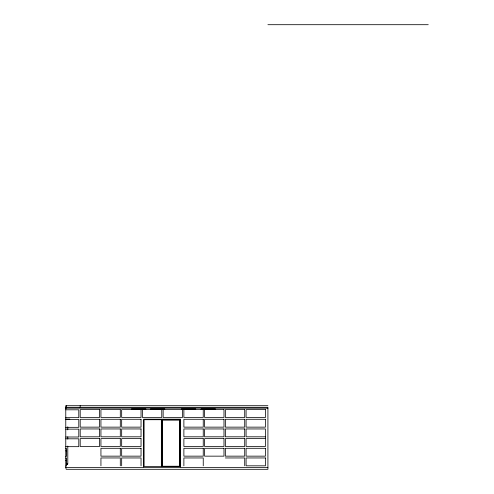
<?xml version="1.0" encoding="UTF-8"?>
<svg xmlns="http://www.w3.org/2000/svg" width="494" height="494" viewBox="0 0 494 494"><rect width="100%" height="100%" fill="white"/><g stroke="black" fill="none" stroke-linecap="round" stroke-linejoin="round"><path stroke-width="0.74" d="M67.764 464.212C65.313 465.947 68.289 462.149 67.295 464.212L67.295 463.743M267.915 24.7L428.249 24.7M267.915 405.698L65.77 405.698L65.77 467.54L66.196 469.3L267.915 469.3L267.915 407.303L65.77 407.303M65.77 408.161A1.47 1.037 -90 0 0 66.116 407.791A1.352 0.957 -90 0 1 65.764 408.149L267.915 408.174M131.472 408.939L145.841 408.939M150.411 408.939L164.786 408.939M181.366 408.939L195.735 408.939M201.058 408.939L215.433 408.939M131.472 409.409L145.841 409.409M150.411 409.409L164.786 409.409M181.366 409.409L195.735 409.409M201.058 409.409L215.433 409.409M65.77 409.798L78.793 409.798L78.793 417.658L65.77 417.658M65.77 419.091L69.821 419.091M65.77 419.468L78.793 419.468L78.793 427.329L65.77 427.329M65.77 429.138L78.793 429.138L78.793 436.999L65.77 436.999M265.451 436.813L246.086 436.813L246.086 428.953L265.451 428.953L265.451 446.483L246.086 446.483L246.086 438.623L265.451 438.623M65.77 438.808L78.793 438.808L78.793 446.669L65.77 446.669M65.77 448.478L66.406 448.478L66.406 456.339L65.77 456.339M65.77 450.843L66.406 450.843M225.35 457.963L244.715 457.963L244.715 465.823M65.77 458.148L66.406 458.148L66.406 466.009L65.77 466.009M65.77 460.513L66.406 460.513M65.751 467.54L267.915 467.565M203.244 465.823L203.244 457.963L183.879 457.963L183.879 465.823M180.619 466.972L180.619 419.178L143.631 419.178L143.631 466.972M161.353 420.122L161.353 466.243M141.037 465.823L141.037 457.963L121.672 457.963L121.672 465.823M120.301 465.823L120.301 457.963L100.937 457.963L100.937 465.823M80.158 405.698L80.158 407.303M67.795 426.791L67.795 429.873M67.795 436.801L67.795 439.11M67.795 446.039L67.795 463.743M66.282 405.698L66.282 407.303M99.566 409.612L80.201 409.612L80.201 417.473L99.566 417.473L99.566 409.612M120.301 409.612L100.937 409.612L100.937 417.473L120.301 417.473L120.301 409.612M141.037 409.612L121.672 409.612L121.672 417.473L141.037 417.473L141.037 409.612M161.773 409.612L142.408 409.612L142.408 417.473L161.773 417.473L161.773 409.612M182.508 409.612L163.144 409.612L163.144 417.473L182.508 417.473L182.508 409.612M203.244 409.612L183.879 409.612L183.879 417.473L203.244 417.473L203.244 409.612M223.98 409.612L204.615 409.612L204.615 417.473L223.98 417.473L223.98 409.612M244.715 409.612L225.35 409.612L225.35 417.473L244.715 417.473L244.715 409.612M265.451 409.612L246.086 409.612L246.086 417.473L265.451 417.473L265.451 409.612M99.566 419.283L80.201 419.283L80.201 427.143L99.566 427.143L99.566 419.283M120.301 419.283L100.937 419.283L100.937 427.143L120.301 427.143L120.301 419.283M141.037 419.283L121.672 419.283L121.672 427.143L141.037 427.143L141.037 419.283M203.244 419.283L183.879 419.283L183.879 427.143L203.244 427.143L203.244 419.283M223.98 419.283L204.615 419.283L204.615 427.143L223.98 427.143L223.98 419.283M244.715 419.283L225.35 419.283L225.35 427.143L244.715 427.143L244.715 419.283M265.451 419.283L246.086 419.283L246.086 427.143L265.451 427.143L265.451 419.283M161.699 419.715L144.1 419.715L144.1 466.54L161.699 466.54L161.699 419.715M179.921 419.715L162.316 419.715L162.316 466.54L179.921 466.54L179.921 419.715M179.538 420.061L162.582 420.061L162.582 466.243L179.538 466.243L179.538 420.061M99.566 428.953L80.201 428.953L80.201 436.813L99.566 436.813L99.566 428.953M120.301 428.953L100.937 428.953L100.937 436.813L120.301 436.813L120.301 428.953M141.037 428.953L121.672 428.953L121.672 436.813L141.037 436.813L141.037 428.953M203.244 428.953L183.879 428.953L183.879 436.813L203.244 436.813L203.244 428.953M223.98 428.953L204.615 428.953L204.615 436.813L223.98 436.813L223.98 428.953M244.715 428.953L225.35 428.953L225.35 436.813L244.715 436.813L244.715 428.953M99.566 438.623L80.201 438.623L80.201 446.483L99.566 446.483L99.566 438.623M120.301 438.623L100.937 438.623L100.937 446.483L120.301 446.483L120.301 438.623M141.037 438.623L121.672 438.623L121.672 446.483L141.037 446.483L141.037 438.623M203.244 438.623L183.879 438.623L183.879 446.483L203.244 446.483L203.244 438.623M223.98 438.623L204.615 438.623L204.615 446.483L223.98 446.483L223.98 438.623M244.715 438.623L225.35 438.623L225.35 446.483L244.715 446.483L244.715 438.623M120.301 448.293L100.937 448.293L100.937 456.153L120.301 456.153L120.301 448.293M141.037 448.293L121.672 448.293L121.672 456.153L141.037 456.153L141.037 448.293M203.244 448.293L183.879 448.293L183.879 456.153L203.244 456.153L203.244 448.293M223.98 448.293L204.615 448.293L204.615 456.153L223.98 456.153L223.98 448.293M244.715 448.293L225.35 448.293L225.35 456.153L244.715 456.153L244.715 448.293M265.451 448.293L246.086 448.293L246.086 456.153L265.451 456.153L265.451 448.293M265.451 457.963L246.086 457.963L246.086 465.823L265.451 465.823L265.451 457.963"/></g></svg>
